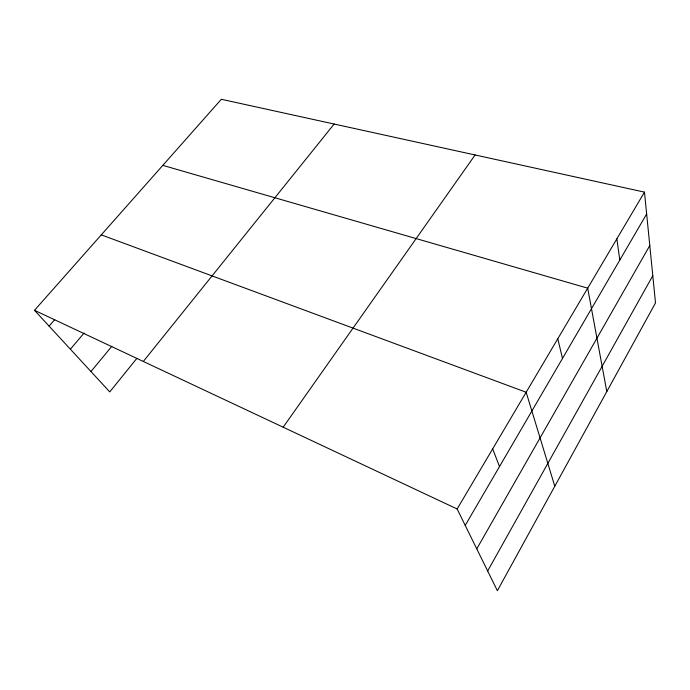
<?xml version="1.0" encoding="UTF-8"?>
<svg xmlns="http://www.w3.org/2000/svg" width="690" height="690" viewBox="0 0 690 690"><rect width="100%" height="100%" fill="white"/><g stroke="black" fill="none" stroke-linecap="round" stroke-linejoin="round"><path stroke-width="1.03" d="M487.666 570.984L652.792 275.698M476.773 548.861L649.79 245.537M465.224 525.409L646.651 213.986M644.477 192.131L655.5 302.919L497.378 590.718L457.134 508.987L644.477 192.131L221.326 99.282L34.5 310.302L109.753 391.903L136.801 358.446M283.167 427.205L475.108 154.965M143.313 361.457L334.132 124.036M90.968 371.531L111.84 346.294M70.38 349.2L84.146 332.968M49.094 326.12L54.726 319.643M162.814 165.367L587.699 288.17L606.795 391.558M101.292 234.859L526.159 392.248L554.786 486.226M34.5 310.302L457.134 508.987M492.669 448.897L499.508 466.569M557.787 338.764L562.488 358.455M616.86 238.844L619.801 260.078"/></g></svg>
